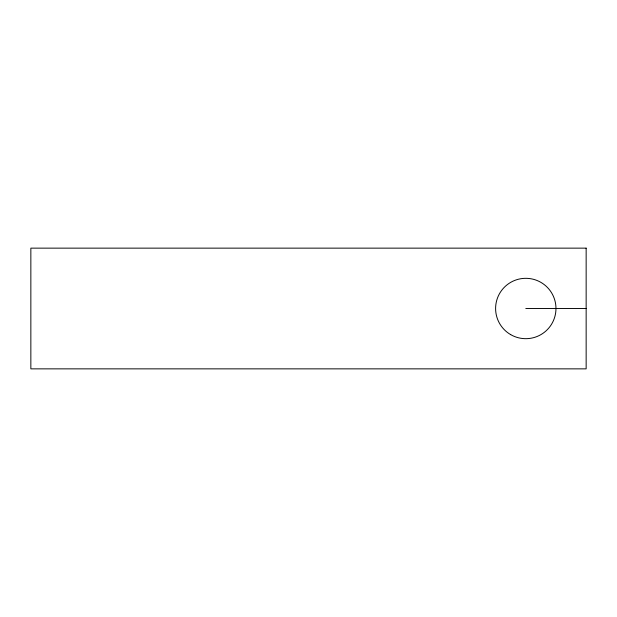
<?xml version="1.0" encoding="UTF-8"?>
<svg xmlns="http://www.w3.org/2000/svg" width="617" height="617" viewBox="0 0 617 617"><rect width="100%" height="100%" fill="white"/><g stroke="black" fill="none" stroke-linecap="round" stroke-linejoin="round"><path stroke-width="0.93" d="M525.792 308.5L586.15 308.5M586.15 248.142L30.85 248.142L30.85 368.858L586.15 368.858L586.15 248.142M510.699 334.638A30.179 30.179 0 0 0 555.971 308.5A30.179 30.179 0 0 0 510.699 282.362A30.179 30.179 0 0 0 510.699 334.638"/></g></svg>
